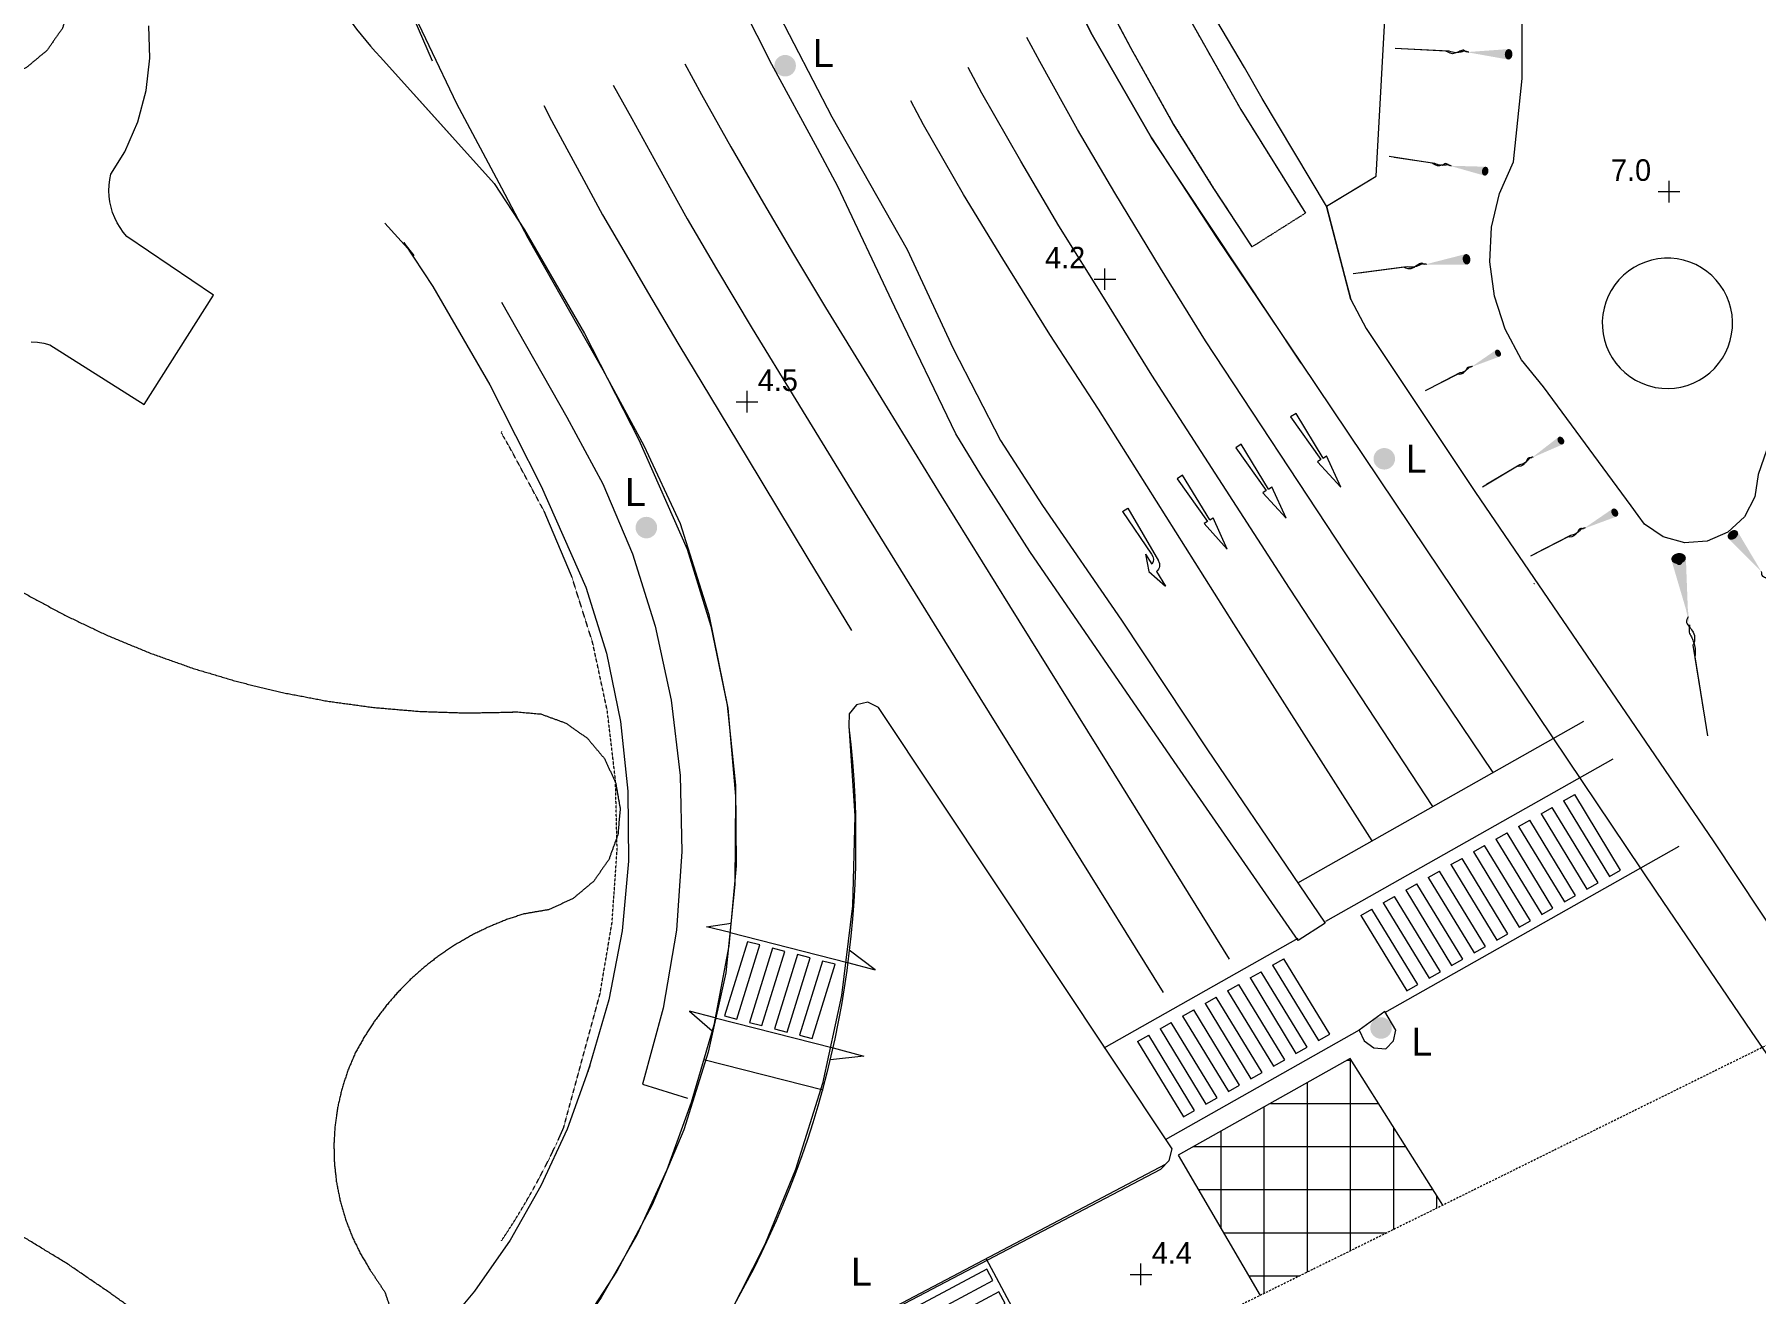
# Model space of a CAD drawing. Header units: millimetres. Extents: x 833924389 to 835767163, y 817400000 to 818811854.
# Drawn here: x 835228338 to 835308172, y 818434859 to 818493272 of the extents above; entities that cross this region are included whole.
import ezdxf
from ezdxf.enums import TextEntityAlignment as Align

# ---------------------------------------------------------------- set-up
doc = ezdxf.new("R2010")
doc.units = ezdxf.units.MM
doc.header["$LTSCALE"] = 10
doc.header["$MEASUREMENT"] = 0
for name, pattern in [('11NW24D$0$DGN Style 2', [0.009539, 0.005723, -0.003816]), ('11nw24d$1$DGN Style 2', [1.67846, 1.007076, -0.671384]), ('DGN Style 2', [15.39188, 9.235128, -6.156752]), ('HIDDEN', [0.375, 0.25, -0.125])]:
    doc.linetypes.add(name, pattern=pattern)
doc.layers.add('01_Base_Plan', color=5, linetype='Continuous', lineweight=5)
doc.styles.add('11nw24d$0$Style-WORKING', font='WORKING.shx')
doc.styles.add('11nw24d$1$Style-ENGINEERING', font='ENGINEERING.shx')

# ---------------------------------------------------------------- blocks, each defined once
blk = doc.blocks.new('11NW24D$0$SLOPE_25')
at = {"linetype": 'Continuous', "lineweight": 0}
h = blk.add_hatch(color=0, dxfattribs=at)
edge = h.paths.add_edge_path(flags=16)
edge.add_ellipse((0.179, 0), major_axis=(0, 0.244), ratio=0.731707, start_angle=0, end_angle=360)
at = {"color": 0, "linetype": 'Continuous', "lineweight": 0}
blk.add_line((3.089, -0.001), (5.442, -0.001), dxfattribs=at)
blk.add_open_spline([(2.136, -0.001), (2.195, -0.028), (2.255, -0.112), (2.314, -0.085), (2.374, -0.057), (2.434, -0.029), (2.493, -0.001), (2.553, 0.026), (2.613, 0.054), (2.672, 0.082), (2.801, 0.142), (2.971, 0.066), (3.089, -0.001)], degree=3, knots=[0, 0, 0, 0, 0.193995, 0.193995, 0.193995, 0.388089, 0.388089, 0.388089, 0.582183, 0.582183, 0.582183, 1, 1, 1, 1], dxfattribs=at)
at = {"color": 0, "linetype": 'Continuous', "lineweight": 0, "extrusion": (0, 0, -1)}
blk.add_solid([(-2.136, -0.001), (-0.179, 0.244), (-0.179, -0.244)], dxfattribs=at)
blk = doc.blocks.new('11NW24D$0$SLOPE_28')
at = {"linetype": 'Continuous', "lineweight": 0}
h = blk.add_hatch(color=0, dxfattribs=at)
edge = h.paths.add_edge_path(flags=16)
edge.add_ellipse((0.153, 0), major_axis=(0, 0.209), ratio=0.731707, start_angle=0, end_angle=360)
at = {"color": 0, "linetype": 'Continuous', "lineweight": 0}
blk.add_line((2.64, -0.002), (4.651, -0.001), dxfattribs=at)
blk.add_open_spline([(1.826, -0.002), (1.877, -0.025), (1.926, -0.059), (1.978, -0.072), (2.03, -0.086), (2.08, -0.025), (2.131, -0.001), (2.182, 0.023), (2.233, 0.047), (2.284, 0.07), (2.394, 0.12), (2.531, 0.046), (2.64, -0.002)], degree=3, knots=[0, 0, 0, 0, 0.193509, 0.193509, 0.193509, 0.388039, 0.388039, 0.388039, 0.582245, 0.582245, 0.582245, 1, 1, 1, 1], dxfattribs=at)
at = {"color": 0, "linetype": 'Continuous', "lineweight": 0, "extrusion": (0, 0, -1)}
blk.add_solid([(-1.826, -0.002), (-0.152, 0.209), (-0.153, -0.208)], dxfattribs=at)
blk = doc.blocks.new('11NW24D$0$SLOPE_30')
at = {"linetype": 'Continuous', "lineweight": 0}
h = blk.add_hatch(color=0, dxfattribs=at)
edge = h.paths.add_edge_path(flags=16)
edge.add_ellipse((0.18, 0), major_axis=(0, 0.246), ratio=0.731707, start_angle=0, end_angle=360)
at = {"color": 0, "linetype": 'Continuous', "lineweight": 0}
blk.add_line((3.11, -0.001), (5.479, -0.001), dxfattribs=at)
blk.add_open_spline([(2.15, -0.001), (2.21, -0.03), (2.27, -0.113), (2.33, -0.085), (2.39, -0.057), (2.45, -0.029), (2.51, -0.001), (2.57, 0.027), (2.63, 0.055), (2.69, 0.083), (2.82, 0.143), (3.028, 0.08), (3.11, -0.001)], degree=3, knots=[0, 0, 0, 0, 0.193729, 0.193729, 0.193729, 0.3878, 0.3878, 0.3878, 0.581872, 0.581872, 0.581872, 1, 1, 1, 1], dxfattribs=at)
at = {"color": 0, "linetype": 'Continuous', "lineweight": 0, "extrusion": (0, 0, -1)}
blk.add_solid([(-2.15, -0.001), (-0.18, 0.246), (-0.18, -0.246)], dxfattribs=at)
blk = doc.blocks.new('11NW24D$0$SLOPE_32')
at = {"linetype": 'Continuous', "lineweight": 0}
h = blk.add_hatch(color=0, dxfattribs=at)
edge = h.paths.add_edge_path(flags=16)
edge.add_ellipse((0.129, 0), major_axis=(0, 0.176), ratio=0.731707, start_angle=0, end_angle=360)
at = {"color": 0, "linetype": 'Continuous', "lineweight": 0}
blk.add_line((2.229, 0), (3.927, -0.001), dxfattribs=at)
blk.add_open_spline([(1.54, -0.001), (1.583, -0.021), (1.616, -0.064), (1.67, -0.06), (1.723, -0.056), (1.756, -0.021), (1.798, -0.001), (1.842, 0.019), (1.885, 0.039), (1.928, 0.059), (2.021, 0.102), (2.2, 0.068), (2.229, 0)], degree=3, knots=[0, 0, 0, 0, 0.193726, 0.193726, 0.193726, 0.386972, 0.386972, 0.386972, 0.581296, 0.581296, 0.581296, 1, 1, 1, 1], dxfattribs=at)
blk.add_solid([(1.54, -0.001), (0.129, 0.176), (0.128, -0.176)], dxfattribs=at)
blk = doc.blocks.new('11NW24D$0$SLOPE_34')
at = {"linetype": 'Continuous', "lineweight": 0}
h = blk.add_hatch(color=0, dxfattribs=at)
edge = h.paths.add_edge_path(flags=16)
edge.add_ellipse((0.143, -0.001), major_axis=(0, 0.196), ratio=0.731707, start_angle=0, end_angle=360)
at = {"color": 0, "linetype": 'Continuous', "lineweight": 0}
blk.add_line((2.482, -0.002), (4.373, -0.002), dxfattribs=at)
blk.add_open_spline([(1.716, -0.001), (1.764, -0.023), (1.801, -0.07), (1.86, -0.069), (1.919, -0.067), (1.955, -0.024), (2.003, -0.001), (2.051, 0.021), (2.099, 0.043), (2.147, 0.065), (2.251, 0.113), (2.453, 0.077), (2.482, -0.002)], degree=3, knots=[0, 0, 0, 0, 0.194195, 0.194195, 0.194195, 0.387978, 0.387978, 0.387978, 0.58245, 0.58245, 0.58245, 1, 1, 1, 1], dxfattribs=at)
blk.add_solid([(1.716, -0.001), (0.144, 0.196), (0.144, -0.197)], dxfattribs=at)
blk = doc.blocks.new('11NW24D$0$SLOPE_36')
at = {"linetype": 'Continuous', "lineweight": 0}
h = blk.add_hatch(color=0, dxfattribs=at)
edge = h.paths.add_edge_path(flags=16)
edge.add_ellipse((0.149, 0), major_axis=(0, 0.204), ratio=0.731707, start_angle=0, end_angle=360)
at = {"color": 0, "linetype": 'Continuous', "lineweight": 0}
blk.add_line((2.582, 0), (4.549, -0.001), dxfattribs=at)
blk.add_open_spline([(1.785, 0), (1.835, -0.023), (1.872, -0.083), (1.935, -0.071), (1.998, -0.059), (2.035, -0.024), (2.085, -0.001), (2.134, 0.022), (2.184, 0.046), (2.233, 0.069), (2.341, 0.119), (2.547, 0.079), (2.582, 0)], degree=3, knots=[0, 0, 0, 0, 0.194114, 0.194114, 0.194114, 0.388588, 0.388588, 0.388588, 0.581413, 0.581413, 0.581413, 1, 1, 1, 1], dxfattribs=at)
blk.add_solid([(1.785, 0), (0.149, 0.204), (0.149, -0.204)], dxfattribs=at)
blk = doc.blocks.new('11NW24D$0$SLOPE_37')
at = {"linetype": 'Continuous', "lineweight": 0}
h = blk.add_hatch(color=0, dxfattribs=at)
edge = h.paths.add_edge_path(flags=16)
edge.add_ellipse((0.197, -0.001), major_axis=(0, 0.269), ratio=0.731707, start_angle=0, end_angle=360)
at = {"color": 0, "linetype": 'Continuous', "lineweight": 0}
blk.add_line((3.396, -0.002), (5.983, -0.002), dxfattribs=at)
blk.add_open_spline([(2.348, -0.002), (2.414, -0.033), (2.48, -0.124), (2.545, -0.093), (2.611, -0.063), (2.676, -0.032), (2.742, -0.001), (2.807, 0.029), (2.873, 0.06), (2.938, 0.09), (3.079, 0.156), (3.373, 0.113), (3.396, -0.002)], degree=3, knots=[0, 0, 0, 0, 0.193791, 0.193791, 0.193791, 0.387847, 0.387847, 0.387847, 0.581903, 0.581903, 0.581903, 1, 1, 1, 1], dxfattribs=at)
blk.add_solid([(2.348, -0.002), (0.197, 0.268), (0.197, -0.268)], dxfattribs=at)
blk = doc.blocks.new('11NW24D$0$SLOPE_38')
at = {"linetype": 'Continuous', "lineweight": 0}
h = blk.add_hatch(color=0, dxfattribs=at)
edge = h.paths.add_edge_path(flags=16)
edge.add_ellipse((0.25, 0), major_axis=(0, 0.342), ratio=0.731707, start_angle=0, end_angle=360)
at = {"color": 0, "linetype": 'Continuous', "lineweight": 0}
blk.add_line((4.32, -0.001), (7.609, -0.001), dxfattribs=at)
blk.add_open_spline([(2.986, -0.001), (3.07, -0.04), (3.15, -0.121), (3.237, -0.118), (3.323, -0.115), (3.403, -0.04), (3.487, -0.001), (3.57, 0.038), (3.653, 0.076), (3.736, 0.115), (3.916, 0.199), (4.213, 0.114), (4.32, -0.001)], degree=3, knots=[0, 0, 0, 0, 0.194239, 0.194239, 0.194239, 0.388401, 0.388401, 0.388401, 0.581586, 0.581586, 0.581586, 1, 1, 1, 1], dxfattribs=at)
at = {"color": 0, "linetype": 'Continuous', "lineweight": 0, "extrusion": (0, 0, -1)}
blk.add_solid([(-2.986, -0.001), (-0.25, 0.342), (-0.25, -0.341)], dxfattribs=at)
blk = doc.blocks.new('11nw24d$0$SPOTHT')
at = {"layer": '01_Base_Plan', "linetype": 'Continuous', "lineweight": 13}
for p, q in [((-0.5, 0), (0.5, 0)), ((0, -0.5), (0, 0.5))]:
    blk.add_line(p, q, dxfattribs=at)
blk = doc.blocks.new('11nw24d$0$UTILP')
at = {"layer": '01_Base_Plan', "linetype": 'Continuous', "lineweight": 13}
h = blk.add_hatch(color=256, dxfattribs=at)
edge = h.paths.add_edge_path()
edge.add_arc((0, 0), 0.5, 0, 360)

msp = doc.modelspace()

# ---------------------------------------------------------------- hatches: boundary and pattern name
at = {"layer": '01_Base_Plan', "linetype": 'Continuous'}
h = msp.add_hatch(color=256, dxfattribs=at)
edge = h.paths.add_edge_path()
edge.add_ellipse((835296726, 818492349), major_axis=(-170, 9), ratio=0.683333, start_angle=0, end_angle=360)
h = msp.add_hatch(color=256, dxfattribs=at)
edge = h.paths.add_edge_path()
edge.add_ellipse((835295638, 818486927), major_axis=(-144, 22), ratio=0.683333, start_angle=0, end_angle=360)
h = msp.add_hatch(color=256, dxfattribs=at)
edge = h.paths.add_edge_path()
edge.add_ellipse((835294775, 818482842), major_axis=(-170, -22), ratio=0.683333, start_angle=0, end_angle=360)
h = msp.add_hatch(color=256, dxfattribs=at)
edge = h.paths.add_edge_path()
edge.add_ellipse((835296230, 818478487), major_axis=(-109, -57), ratio=0.683333, start_angle=0, end_angle=360)
h = msp.add_hatch(color=256, dxfattribs=at)
edge = h.paths.add_edge_path()
edge.add_ellipse((835299148, 818474433), major_axis=(-117, -70), ratio=0.683333, start_angle=0, end_angle=360)
h = msp.add_hatch(color=256, dxfattribs=at)
edge = h.paths.add_edge_path()
edge.add_ellipse((835301647, 818471093), major_axis=(-126, -65), ratio=0.683333, start_angle=0, end_angle=360)
h = msp.add_hatch(color=256, dxfattribs=at)
edge = h.paths.add_edge_path()
edge.add_ellipse((835307113, 818470063), major_axis=(115, -147), ratio=0.683333, start_angle=0, end_angle=360)
h = msp.add_hatch(color=256, dxfattribs=at)
edge = h.paths.add_edge_path()
edge.add_ellipse((835304606, 818468929), major_axis=(46, -278), ratio=0.683333, start_angle=0, end_angle=360)

# ---------------------------------------------------------------- linework, layer by layer
at = {"layer": '01_Base_Plan', "linetype": 'HIDDEN', "ltscale": 10}
for p, q in [((835276569, 818497587), (835279205, 818492618)), ((835284303, 818489784), (835281060, 818495526)), ((835279205, 818492618), (835281144, 818489159)), ((835287295, 818484987), (835284303, 818489784)), ((835281144, 818489159), (835283042, 818486129)), ((835283042, 818486129), (835284820, 818483422)), ((835284820, 818483422), (835287295, 818484987))]:
    msp.add_line(p, q, dxfattribs=at)
at = {"layer": '01_Base_Plan', "linetype": 'Continuous'}
for p, q in [((835293965, 818492491), (835291733, 818492605)), ((835293301, 818487281), (835291412, 818487568)), ((835292014, 818482489), (835289782, 818482202)), ((835294460, 818477567), (835293029, 818476823)), ((835297236, 818473300), (835295690, 818472385)), ((835299594, 818470031), (835297934, 818469173)), ((835305348, 818464397), (835305948, 818460734))]:
    msp.add_line(p, q, dxfattribs=at)
at = {"layer": '01_Base_Plan', "linetype": 'ByBlock', "ltscale": 0.01}
for p, q in [((835304161, 818485479), (835304161, 818486479)), ((835303661, 818485979), (835304661, 818485979))]:
    msp.add_line(p, q, dxfattribs=at)
at = {"layer": '01_Base_Plan'}
for p, q in [((835286855, 818475689), (835286605, 818475524)), ((835286605, 818475524), (835288014, 818473548)), ((835288114, 818473614), (835286855, 818475689)), ((835284318, 818474256), (835284068, 818474091)), ((835285577, 818472181), (835284318, 818474256)), ((835284068, 818474091), (835285477, 818472115)), ((835288014, 818473548), (835287855, 818473444)), ((835288930, 818472266), (835287855, 818473444)), ((835288114, 818473614), (835288273, 818473719)), ((835288930, 818472266), (835288273, 818473719)), ((835281592, 818472822), (835281342, 818472657)), ((835281342, 818472657), (835282751, 818470681)), ((835282851, 818470747), (835281592, 818472822)), ((835285477, 818472115), (835285318, 818472011)), ((835286393, 818470833), (835285318, 818472011)), ((835285577, 818472181), (835285736, 818472286)), ((835286393, 818470833), (835285736, 818472286)), ((835278801, 818471141), (835279055, 818471301)), ((835278801, 818471141), (835280158, 818469159)), ((835279055, 818471301), (835280471, 818468859)), ((835282751, 818470681), (835282592, 818470577)), ((835283667, 818469399), (835282592, 818470577)), ((835282851, 818470747), (835283010, 818470852)), ((835283667, 818469399), (835283010, 818470852)), ((835279875, 818469158), (835280022, 818468364)), ((835279875, 818469158), (835280169, 818468693)), ((835280022, 818468364), (835280809, 818467678)), ((835280382, 818468355), (835280809, 818467678)), ((835286943, 818453915), (835300209, 818461410)), ((835301545, 818459649), (835288219, 818452122)), ((835299263, 818457711), (835299782, 818458004)), ((835297174, 818456530), (835297693, 818456823)), ((835298219, 818457121), (835298738, 818457414)), ((835296126, 818455938), (835296645, 818456231)), ((835294036, 818454757), (835294555, 818455050)), ((835295081, 818455348), (835295600, 818455641)), ((835292992, 818454167), (835293511, 818454460)), ((835295640, 818450964), (835293511, 818454460)), ((835291947, 818453577), (835292466, 818453870)), ((835292992, 818454167), (835295120, 818450671)), ((835289860, 818452399), (835290379, 818452692)), ((835290902, 818452987), (835291421, 818453280)), ((835286947, 818451327), (835277941, 818446240)), ((835285771, 818450089), (835286290, 818450382)), ((835295120, 818450671), (835295640, 818450964)), ((835284726, 818449499), (835285245, 818449792)), ((835283681, 818448908), (835284200, 818449201)), ((835281592, 818447728), (835282111, 818448021)), ((835282637, 818448318), (835283156, 818448611)), ((835280547, 818447138), (835281066, 818447431)), ((835279505, 818446550), (835280024, 818446843)), ((835259386, 818445724), (835264917, 818444310)), ((835289230, 818445680), (835289423, 818445680)), ((835289385, 818436844), (835289385, 818445739)), ((835287385, 818435856), (835287385, 818444644)), ((835285385, 818434869), (835285385, 818443521)), ((835285669, 818443680), (835290688, 818443680)), ((835283385, 818437860), (835283385, 818442397)), ((835291385, 818437832), (835291385, 818442578)), ((835282108, 818441680), (835291953, 818441680)), ((835282322, 818439680), (835293218, 818439680)), ((835293385, 818438819), (835293385, 818439417)), ((835283490, 818437680), (835291078, 818437680)), ((835284658, 818435680), (835287028, 818435680))]:
    msp.add_line(p, q, dxfattribs=at)
at = {"layer": '01_Base_Plan', "linetype": '11nw24d$1$DGN Style 2'}
for p, q in [((835250000, 818474852), (835250015, 818474825)), ((835297910, 818467780), (835297894, 818467804))]:
    msp.add_line(p, q, dxfattribs=at)
at = {"layer": '01_Base_Plan', "linetype": 'DGN Style 2'}
msp.add_line((835329567, 818456688), (835174001, 818379862), dxfattribs=at)
at = {"layer": '01_Base_Plan', "linetype": 'Continuous', "flags": 128}
msp.add_lwpolyline([(835218082, 818544846, -0.276918), (835229094, 818533456), (835231336, 818523809), (835232111, 818520729), (835233983, 818515243), (835238182, 818504569), (835241409, 818496777, 0.094151), (835244397, 818492219), (835249665, 818486353), (835251073, 818484199), (835253851, 818479401), (835256366, 818474460), (835258610, 818469390), (835259716, 818465821), (835260468, 818462160), (835260860, 818458444), (835260888, 818454708), (835260551, 818450986), (835259853, 818447315), (835258800, 818443730), (835257676, 818440594), (835256284, 818437568), (835254632, 818434674)], format="xyb", dxfattribs=at)
at = {"layer": '01_Base_Plan', "flags": 128}
for points in [[(835232807, 818531176), (835234349, 818524538), (835235086, 818521609), (835236894, 818516312), (835241056, 818505730), (835245136, 818495879), (835246784, 818492040)], [(835287092, 818478017), (835280157, 818488474), (835277400, 818493249), (835274906, 818498166), (835272072, 818504295), (835269650, 818510599), (835269225, 818512914), (835269107, 818515265), (835269300, 818517611), (835269799, 818519911), (835270595, 818522126), (835271676, 818524217), (835273022, 818526148), (835273860, 818527064), (835273906, 818527114)], [(835238176, 818512307), (835239345, 818509217), (835241613, 818503644), (835244061, 818498147), (835247922, 818490066), (835250000, 818486152)], [(835262679, 818494554), (835265330, 818489450), (835268824, 818483289), (835270948, 818478707), (835273145, 818474428), (835275100, 818471418), (835278755, 818466096), (835282752, 818460091), (835285212, 818456469), (835288212, 818452042), (835286957, 818451237), (835281210, 818459544), (835274514, 818469288), (835272240, 818472842), (835271081, 818474737), (835268247, 818480622), (835265604, 818486215), (835264655, 818487984), (835262543, 818491872), (835259118, 818498653)], [(835228193, 818479015), (835228485, 818478994), (835228773, 818478943), (835229055, 818478864), (835233432, 818476098), (835236638, 818481171), (835232626, 818483901), (835232459, 818484099), (835232308, 818484310), (835232176, 818484532), (835232062, 818484765), (835231967, 818485006), (835231893, 818485254), (835231839, 818485507), (835231805, 818485764), (835231793, 818486023), (835231802, 818486282), (835231832, 818486539), (835231883, 818486793), (835232526, 818487828), (835233127, 818489212), (835233519, 818490669), (835233694, 818492168), (835233649, 818493676)], [(835296003, 818459034), (835289132, 818469222), (835282657, 818479052), (835280562, 818482432), (835278446, 818485930), (835276720, 818488864), (835274979, 818492015), (835274375, 818493123)], [(835258499, 818491904), (835259276, 818490490), (835260640, 818488063), (835262153, 818485439), (835263551, 818483079), (835265031, 818480605), (835267062, 818477305), (835270393, 818471864), (835273564, 818466764), (835278128, 818459437), (835283759, 818450380)], [(835293194, 818457448), (835286553, 818467577), (835280174, 818477470), (835277997, 818480965), (835275854, 818484398), (835274093, 818487398), (835272278, 818490550), (835271653, 818491731)], [(835255185, 818490923), (835256044, 818489365), (835257238, 818487202), (835258614, 818484710), (835259979, 818482404), (835261632, 818479625), (835263651, 818476317), (835266389, 818471846), (835272185, 818462494), (835280689, 818448825)], [(835290386, 818455861), (835283974, 818465932), (835277692, 818475888), (835275431, 818479346), (835273263, 818482866), (835271436, 818485839), (835269578, 818489084), (835268987, 818490191)], [(835251960, 818489969), (835252321, 818489286), (835252832, 818488343), (835253713, 818486716), (835254694, 818484903), (835255784, 818483032), (835256780, 818481328), (835258234, 818478865), (835259694, 818476449), (835261403, 818473622), (835264217, 818468967), (835266240, 818465619)], [(835250000, 818486152), (835251228, 818483839), (835254709, 818477710), (835256611, 818474200), (835258284, 818470576), (835259615, 818466357), (835260506, 818462024), (835260861, 818457934), (835260828, 818453829), (835260407, 818449745), (835259594, 818446058), (835258453, 818442458), (835256993, 818438976), (835255353, 818435898), (835253445, 818432978), (835251286, 818430239), (835250000, 818428876)], [(835287092, 818478017), (835292871, 818469415), (835297342, 818462760), (835303579, 818453476)], [(835258542, 818430578), (835258421, 818430155), (835258570, 818429741), (835258935, 818429494), (835259374, 818429508), (835280587, 818440624), (835280974, 818441029), (835281106, 818441573), (835267492, 818462053), (835267000, 818462292), (835266466, 818462174), (835266122, 818461748), (835266119, 818461201), (835266390, 818457026), (835266276, 818452844), (835265777, 818448691), (835264897, 818444601), (835263643, 818440610), (835262222, 818437129), (835260518, 818433777), (835258542, 818430578)], [(835299263, 818457711), (835301391, 818454215), (835301911, 818454508), (835299782, 818458004)], [(835297174, 818456530), (835299302, 818453034), (835299822, 818453327), (835297693, 818456823)], [(835298219, 818457121), (835300347, 818453625), (835300867, 818453918), (835298738, 818457414)], [(835296126, 818455938), (835298254, 818452442), (835298774, 818452735), (835296645, 818456231)], [(835304618, 818455599), (835290960, 818447882)], [(835294036, 818454757), (835296164, 818451261), (835296684, 818451554), (835294555, 818455050)], [(835295081, 818455348), (835297209, 818451852), (835297729, 818452145), (835295600, 818455641)], [(835291947, 818453577), (835294075, 818450081), (835294595, 818450374), (835292466, 818453870)], [(835303579, 818453476), (835307974, 818447019), (835308481, 818446274)], [(835289860, 818452399), (835291988, 818448903), (835292508, 818449196), (835290379, 818452692)], [(835290902, 818452987), (835293030, 818449491), (835293550, 818449784), (835291421, 818453280)], [(835260607, 818451605), (835259504, 818451869), (835260648, 818452050)], [(835260607, 818451605), (835266057, 818450212)], [(835266057, 818450212), (835267342, 818449885), (835266122, 818450797)], [(835285771, 818450089), (835287899, 818446593), (835288419, 818446886), (835286290, 818450382)], [(835284726, 818449499), (835286854, 818446003), (835287374, 818446296), (835285245, 818449792)], [(835283681, 818448908), (835285809, 818445412), (835286329, 818445705), (835284200, 818449201)], [(835259917, 818447651), (835258719, 818447966), (835259773, 818447045)], [(835281592, 818447728), (835283720, 818444232), (835284240, 818444525), (835282111, 818448021)], [(835282637, 818448318), (835284765, 818444822), (835285285, 818445115), (835283156, 818448611)], [(835259917, 818447651), (835265383, 818446255)], [(835280547, 818447138), (835282675, 818443642), (835283195, 818443935), (835281066, 818447431)], [(835289780, 818447080), (835280782, 818441996)], [(835265383, 818446255), (835266810, 818445878), (835265256, 818445698)], [(835279505, 818446550), (835281633, 818443054), (835282153, 818443347), (835280024, 818446843)], [(835289372, 818445760), (835281390, 818441277)], [(835293673, 818438962), (835289372, 818445760)], [(835261701, 818436028), (835260380, 818433556), (835259305, 818431827), (835258612, 818430759), (835259418, 818430256), (835259868, 818429832), (835280798, 818440861)], [(835281390, 818441277), (835285188, 818434771)], [(835272473, 818436494), (835275852, 818430161)]]:
    msp.add_lwpolyline(points, dxfattribs=at)
at = {"layer": '01_Base_Plan', "linetype": 'Continuous', "flags": 128}
for points in [[(835284820, 818483422), (835283042, 818486129), (835281144, 818489159), (835279205, 818492618), (835276569, 818497587), (835274644, 818501588), (835273029, 818505179), (835271543, 818508841), (835270962, 818510620), (835270729, 818511483), (835270624, 818512295), (835270586, 818512800), (835270525, 818514058), (835270510, 818515670), (835270562, 818516601), (835271000, 818519213), (835271004, 818519226)], [(835273891, 818518461), (835273506, 818516098), (835273430, 818514504), (835273505, 818513519), (835273676, 818512426), (835273804, 818511771), (835273950, 818511087), (835275187, 818507850), (835277064, 818503568), (835278479, 818500569), (835281060, 818495526), (835284303, 818489784), (835287295, 818484987)], [(835302726, 818470954), (835302400, 818471400), (835298330, 818476930), (835297321, 818478182), (835296556, 818479595), (835296059, 818481124), (835295846, 818482717), (835295926, 818484323), (835296294, 818485888), (835296940, 818487360), (835297350, 818491220), (835297330, 818496630), (835298100, 818503770), (835300690, 818512990), (835301354, 818516879), (835301393, 818517111)], [(835284471, 818491731), (835283184, 818493907), (835284150, 818495200), (835278766, 818506624)], [(835288270, 818485309), (835290568, 818486701), (835291304, 818499843), (835290424, 818500041)], [(835288270, 818485309), (835289624, 818486129), (835290568, 818486701), (835291304, 818499843), (835290424, 818500041)], [(835262679, 818494554), (835265330, 818489450), (835268824, 818483289), (835270948, 818478707), (835273145, 818474428), (835275100, 818471418), (835278755, 818466096), (835282752, 818460091), (835285212, 818456469), (835288212, 818452042), (835286957, 818451237), (835281210, 818459544), (835274514, 818469288), (835272240, 818472842), (835271081, 818474737), (835268247, 818480622), (835265604, 818486215), (835264655, 818487984), (835262543, 818491872), (835259118, 818498653)], [(835274906, 818498166), (835277400, 818493249), (835280157, 818488474), (835283169, 818483856), (835287092, 818478017), (835292871, 818469415), (835297342, 818462760), (835303579, 818453476), (835307974, 818447019), (835309724, 818444448)], [(835316940, 818498150), (835316854, 818497549), (835308290, 818472860), (835308139, 818471825), (835307654, 818470899), (835306889, 818470186), (835305931, 818469768), (835305076, 818469704)], [(835308290, 818472860), (835308139, 818471825), (835307654, 818470899), (835306889, 818470186), (835305931, 818469768), (835305076, 818469704), (835304888, 818469690), (835303878, 818469963), (835303017, 818470556), (835302726, 818470954), (835302400, 818471400), (835298330, 818476930), (835297321, 818478182), (835296556, 818479595), (835296059, 818481124), (835295846, 818482717), (835295926, 818484323), (835296294, 818485888), (835296940, 818487360), (835297350, 818491220), (835297330, 818496630)], [(835288270, 818485309), (835285281, 818490306), (835284471, 818491731), (835283184, 818493907)], [(835294870, 818492444), (835294836, 818492454), (835294803, 818492464), (835294769, 818492473), (835294735, 818492483), (835294702, 818492493), (835294668, 818492497), (835294634, 818492492), (835294599, 818492482), (835294565, 818492471), (835294530, 818492462), (835294496, 818492456), (835294462, 818492449), (835294427, 818492443), (835294393, 818492437), (835294359, 818492431), (835294280, 818492425), (835294195, 818492431), (835294110, 818492446), (835294031, 818492467), (835293965, 818492491)], [(835288270, 818485309), (835285281, 818490306), (835284471, 818491731)], [(835245938, 818490504), (835249665, 818486353), (835251073, 818484199), (835253851, 818479401), (835256366, 818474460), (835258610, 818469390), (835259716, 818465821), (835260468, 818462160), (835260860, 818458444), (835260888, 818454708), (835260551, 818450986), (835259853, 818447315), (835258800, 818443730), (835258800, 818443730), (835257676, 818440594), (835256284, 818437568), (835254632, 818434674), (835252735, 818431936), (835250606, 818429374), (835249716, 818428475)], [(835294067, 818487165), (835294039, 818487176), (835294011, 818487187), (835293983, 818487198), (835293956, 818487210), (835293928, 818487221), (835293900, 818487227), (835293870, 818487226), (835293840, 818487220), (835293810, 818487213), (835293779, 818487209), (835293750, 818487206), (835293720, 818487204), (835293690, 818487202), (835293661, 818487199), (835293631, 818487197), (835293563, 818487199), (835293492, 818487211), (835293421, 818487231), (835293356, 818487256), (835293301, 818487281)], [(835250000, 818486152), (835251228, 818483840), (835254709, 818477710), (835256611, 818474200), (835258284, 818470576), (835259615, 818466357), (835260506, 818462024), (835260861, 818457934), (835260828, 818453829), (835260407, 818449745), (835259595, 818446058), (835258453, 818442458), (835256993, 818438976), (835255353, 818435898), (835253445, 818432978), (835251286, 818430239), (835250000, 818428876)], [(835289392, 818480974), (835288270, 818485309)], [(835288270, 818485309), (835289102, 818482095), (835289392, 818480974), (835290102, 818479628), (835295177, 818472020), (835306197, 818455857), (835319472, 818435864)], [(835244596, 818484514), (835245945, 818483012), (835245480, 818483617), (835246814, 818481577), (835249457, 818477013), (835251848, 818472313), (835253920, 818467632), (835254868, 818464575), (835255521, 818461393), (835255862, 818458163), (835255886, 818454915), (835255594, 818451680), (835254986, 818448489), (835254003, 818445138), (835254094, 818445417), (835253043, 818442487), (835251833, 818439857), (835250398, 818437343), (835248750, 818434964), (835246899, 818432737), (835246163, 818431993)], [(835292919, 818482605), (835292884, 818482608), (835292849, 818482612), (835292814, 818482615), (835292779, 818482619), (835292744, 818482622), (835292710, 818482620), (835292677, 818482609), (835292644, 818482593), (835292612, 818482576), (835292579, 818482561), (835292546, 818482549), (835292513, 818482537), (835292481, 818482524), (835292448, 818482512), (835292415, 818482500), (835292338, 818482480), (835292252, 818482471), (835292166, 818482471), (835292084, 818482477), (835292014, 818482489)], [(835303520, 818476900), (835303817, 818476859), (835304117, 818476848), (835304416, 818476866), (835304712, 818476914), (835305002, 818476991), (835305283, 818477096), (835305552, 818477229), (835305806, 818477388), (835306043, 818477571), (835306262, 818477776), (835306458, 818478003), (835306632, 818478248), (835306780, 818478508), (835306901, 818478782), (835306995, 818479067), (835307060, 818479360), (835307096, 818479658), (835307102, 818479958), (835307078, 818480256), (835307025, 818480552), (835306943, 818480840), (835306833, 818481119), (835306695, 818481385), (835306532, 818481637), (835306345, 818481871), (835306135, 818482086), (835305906, 818482278), (835305658, 818482447), (835305394, 818482591), (835305118, 818482707), (835304832, 818482796), (835304538, 818482856), (835304240, 818482887), (835303940, 818482887), (835303641, 818482859), (835303347, 818482800), (835303060, 818482713), (835302783, 818482598), (835302519, 818482456), (835302271, 818482288), (835302040, 818482096), (835301829, 818481883), (835301641, 818481650), (835301476, 818481399), (835301337, 818481133), (835301225, 818480855), (835301142, 818480567), (835301087, 818480272), (835301062, 818479974), (835301066, 818479674), (835301101, 818479376), (835301164, 818479083), (835301256, 818478797), (835301377, 818478523), (835301523, 818478261), (835301695, 818478015), (835301891, 818477788), (835302108, 818477581), (835302344, 818477397), (835302598, 818477237), (835302866, 818477103), (835303146, 818476996), (835303520, 818476900)], [(835303520, 818476900), (835303817, 818476859), (835304117, 818476848), (835304416, 818476866), (835304712, 818476914), (835305002, 818476991), (835305283, 818477096), (835305552, 818477229), (835305806, 818477388), (835306043, 818477571), (835306262, 818477776), (835306458, 818478003), (835306632, 818478248), (835306780, 818478508), (835306901, 818478782), (835306995, 818479067), (835307060, 818479360), (835307096, 818479658), (835307102, 818479958), (835307078, 818480256), (835307025, 818480552), (835306943, 818480840), (835306833, 818481119), (835306695, 818481385), (835306532, 818481637), (835306345, 818481871), (835306135, 818482086), (835305906, 818482278), (835305658, 818482447), (835305394, 818482591), (835305118, 818482707), (835304832, 818482796), (835304538, 818482856), (835304240, 818482887), (835303940, 818482887), (835303641, 818482859), (835303347, 818482800), (835303060, 818482713), (835302783, 818482598), (835302519, 818482456), (835302271, 818482288), (835302040, 818482096), (835301829, 818481883), (835301641, 818481650), (835301476, 818481399), (835301337, 818481133), (835301225, 818480855), (835301142, 818480567), (835301087, 818480272), (835301062, 818479974), (835301066, 818479674), (835301101, 818479376), (835301164, 818479083), (835301256, 818478797), (835301377, 818478523), (835301523, 818478261), (835301695, 818478015), (835301891, 818477788), (835302108, 818477581), (835302344, 818477397), (835302598, 818477237), (835302866, 818477103), (835303146, 818476996), (835303520, 818476900)], [(835250000, 818480855), (835253033, 818475522), (835254702, 818472423), (835256073, 818469182), (835257133, 818465825), (835257873, 818462384), (835258286, 818458889), (835258368, 818455370), (835258114, 818451715), (835257502, 818448102), (835256541, 818444567), (835258629, 818443929)], [(835289392, 818480974), (835290102, 818479628), (835295177, 818472020), (835306197, 818455857), (835319472, 818435864)], [(835295039, 818477869), (835295015, 818477862), (835294991, 818477856), (835294966, 818477850), (835294942, 818477844), (835294917, 818477838), (835294895, 818477828), (835294875, 818477812), (835294858, 818477793), (835294840, 818477774), (835294822, 818477756), (835294803, 818477739), (835294784, 818477723), (835294765, 818477707), (835294745, 818477690), (835294726, 818477674), (835294679, 818477641), (835294624, 818477614), (835294566, 818477593), (835294509, 818477577), (835294460, 818477567)], [(835297862, 818473672), (835297835, 818473663), (835297808, 818473655), (835297782, 818473646), (835297755, 818473638), (835297728, 818473629), (835297704, 818473617), (835297683, 818473598), (835297664, 818473576), (835297646, 818473554), (835297627, 818473532), (835297607, 818473513), (835297586, 818473494), (835297566, 818473474), (835297546, 818473455), (835297526, 818473435), (835297476, 818473396), (835297416, 818473363), (835297352, 818473335), (835297290, 818473314), (835297236, 818473300)], [(835300266, 818470379), (835300238, 818470372), (835300210, 818470365), (835300182, 818470358), (835300153, 818470350), (835300125, 818470343), (835300099, 818470332), (835300076, 818470314), (835300056, 818470292), (835300035, 818470269), (835300014, 818470249), (835299992, 818470230), (835299970, 818470211), (835299948, 818470192), (835299925, 818470173), (835299903, 818470154), (835299849, 818470116), (835299785, 818470085), (835299717, 818470060), (835299651, 818470042), (835299594, 818470031)], [(835305076, 818469704), (835304888, 818469690), (835303878, 818469963), (835303017, 818470556), (835302726, 818470954)], [(835305105, 818465882), (835305101, 818465824), (835305097, 818465766), (835305093, 818465708), (835305089, 818465651), (835305085, 818465593), (835305091, 818465536), (835305111, 818465483), (835305139, 818465430), (835305170, 818465378), (835305196, 818465325), (835305218, 818465272), (835305240, 818465218), (835305262, 818465164), (835305284, 818465111), (835305306, 818465057), (835305344, 818464931), (835305364, 818464791), (835305369, 818464648), (835305362, 818464513), (835305348, 818464397)], [(835258542, 818430578), (835258421, 818430155), (835258570, 818429741), (835258935, 818429494), (835259374, 818429508), (835280587, 818440624), (835280974, 818441029), (835281106, 818441573), (835267492, 818462053), (835267000, 818462292), (835266466, 818462174), (835266122, 818461748), (835266119, 818461201), (835266390, 818457026), (835266276, 818452844), (835265777, 818448691), (835264897, 818444601), (835263643, 818440610), (835262222, 818437129), (835260518, 818433777), (835258542, 818430578)], [(835289780, 818447080), (835290018, 818446581), (835290470, 818446264), (835291020, 818446210), (835291372, 818446586), (835291493, 818447086), (835290980, 818447940), (835289780, 818447080)]]:
    msp.add_lwpolyline(points, dxfattribs=at)
at = {"layer": '01_Base_Plan', "linetype": '11nw24d$1$DGN Style 2', "flags": 128}
msp.add_lwpolyline([(835250000, 818437307), (835250292, 818437747), (835250587, 818438207), (835250873, 818438672), (835251152, 818439141), (835251424, 818439615), (835251687, 818440093), (835251942, 818440576), (835252190, 818441063), (835252429, 818441554), (835252660, 818442048), (835252883, 818442547), (835254569, 818448748), (835255131, 818452070), (835255366, 818455439), (835255290, 818458677), (835254910, 818461892), (835254230, 818465057), (835253255, 818468143), (835251994, 818471125), (835250408, 818474069), (835250000, 818474786)], dxfattribs=at)
at = {"layer": '01_Base_Plan', "linetype": '11NW24D$0$DGN Style 2', "flags": 128}
msp.add_lwpolyline([(835297910, 818467780), (835297894, 818467804)], dxfattribs=at)
at = {"layer": '01_Base_Plan', "flags": 128}
for points in [[(835260342, 818447736), (835260922, 818447588), (835261988, 818451030), (835261408, 818451178)], [(835261504, 818447438), (835262084, 818447290), (835263151, 818450732), (835262571, 818450880)], [(835262667, 818447142), (835263247, 818446993), (835264313, 818450435), (835263733, 818450583)], [(835263827, 818446844), (835264407, 818446696), (835265474, 818450138), (835264894, 818450286)], [(835269336, 818434297), (835269621, 818433764), (835272796, 818435463), (835272511, 818435996)], [(835269901, 818433238), (835270186, 818432705), (835273361, 818434404), (835273076, 818434937)]]:
    msp.add_lwpolyline(points, close=True, dxfattribs=at)
at = {"layer": '01_Base_Plan', "extrusion": (0, 0, -1)}
for centre, radius, start, end in [((-835279838, 818468919), 400, 143.02212, 214.31893), ((-835280124, 818468660), 400, 149.51763, 229.78149), ((-835222407, 818455881), 44025, 173.14537, 206.80462)]:
    msp.add_arc(centre, radius, start, end, dxfattribs=at)
at = {"layer": '01_Base_Plan'}
msp.add_open_spline([(835221087, 818440487), (835222118, 818440134), (835224136, 818439316), (835226108, 818438390), (835228027, 818437360), (835229887, 818436227), (835231684, 818434995), (835233250, 818433881), (835233612, 818433614), (835233963, 818433333), (835234303, 818433039), (835234631, 818432731), (835234947, 818432411), (835235250, 818432079), (835235539, 818431734), (835235815, 818431379), (835236076, 818431013), (835236323, 818430638), (835236555, 818430252), (835236772, 818429858), (835237714, 818428988), (835238811, 818428428), (835240016, 818428173), (835241246, 818428239), (835242416, 818428623), (835243447, 818429299), (835244266, 818430218), (835244818, 818431320), (835245064, 818432526), (835244988, 818433756), (835244596, 818434923), (835243913, 818435948), (835243463, 818436704), (835243079, 818437495), (835242764, 818438315), (835242520, 818439160), (835242348, 818440022), (835242251, 818440896), (835242228, 818441775), (835242280, 818442653), (835242407, 818443523), (835242607, 818444379), (835242879, 818445215), (835243222, 818446024), (835243645, 818446778), (835244118, 818447502), (835244638, 818448192), (835245203, 818448847), (835245811, 818449462), (835246458, 818450035), (835247142, 818450563), (835247860, 818451044), (835248609, 818451477), (835249385, 818451858), (835250184, 818452187), (835251004, 818452462), (835252213, 818452672), (835253327, 818453189), (835254269, 818453976), (835254975, 818454981), (835255397, 818456134), (835255506, 818457357), (835255294, 818458566), (835254776, 818459679), (835253988, 818460620), (835252982, 818461325), (835251829, 818461746), (835250606, 818461853), (835250502, 818461833), (835248357, 818461795), (835246212, 818461867), (835244073, 818462049), (835241947, 818462340), (835239839, 818462741), (835237754, 818463248), (835235697, 818463863), (835233675, 818464582), (835231693, 818465403), (835229755, 818466326), (835227867, 818467347), (835226034, 818468463), (835225593, 818468759), (835224244, 818469656), (835223005, 818470701), (835221894, 818471881), (835220925, 818473179), (835220110, 818474580), (835219461, 818476064), (835218985, 818477613), (835218688, 818479206), (835218576, 818480823), (835218648, 818482442), (835218905, 818484042), (835219343, 818485602), (835219599, 818486283), (835219917, 818486938), (835220293, 818487562), (835220724, 818488148), (835221207, 818488693), (835221737, 818489192), (835222311, 818489641), (835222923, 818490035), (835223568, 818490372), (835224242, 818490649), (835224938, 818490863), (835225650, 818491013), (835226860, 818491223), (835227974, 818491740), (835228916, 818492527), (835229622, 818493532), (835230043, 818494685), (835230152, 818495908), (835229940, 818497117), (835229422, 818498230), (835228634, 818499172), (835227629, 818499876), (835226475, 818500297), (835225252, 818500404), (835225149, 818500385), (835223003, 818500346), (835220858, 818500418), (835218720, 818500600), (835216594, 818500892), (835214485, 818501292), (835212400, 818501800), (835210344, 818502414), (835208322, 818503133), (835206339, 818503955), (835204401, 818504877), (835202514, 818505898), (835200681, 818507014), (835200240, 818507310), (835198890, 818508207), (835197652, 818509252), (835196541, 818510432), (835195571, 818511730), (835194757, 818513131), (835194107, 818514615), (835193631, 818516164), (835193335, 818517758), (835193222, 818519374), (835193295, 818520993), (835193551, 818522593), (835193989, 818524153), (835194246, 818524834), (835194563, 818525489), (835194939, 818526113), (835195370, 818526700), (835195853, 818527245), (835196384, 818527743), (835196957, 818528192), (835197569, 818528586), (835198215, 818528923), (835198888, 818529200), (835199584, 818529414), (835200296, 818529564), (835201506, 818529774), (835202620, 818530291), (835203562, 818531078), (835204268, 818532083), (835204690, 818533236), (835204798, 818534459), (835204586, 818535668), (835204069, 818536782), (835203280, 818537723), (835202275, 818538428), (835201121, 818538848), (835199898, 818538955), (835199795, 818538936), (835197617, 818538950), (835195443, 818539081), (835193279, 818539330), (835191131, 818539696), (835189007, 818540177), (835186912, 818540772), (835184852, 818541479), (835182833, 818542297), (835180861, 818543222), (835178942, 818544253), (835177082, 818545386), (835175285, 818546618), (835173719, 818547732), (835173357, 818547998), (835173006, 818548279), (835172666, 818548574), (835172338, 818548881), (835172022, 818549202), (835171719, 818549534), (835171430, 818549878), (835171154, 818550233), (835170893, 818550599), (835170646, 818550975), (835170414, 818551360), (835170169, 818551798), (835169255, 818552624), (835168158, 818553184), (835166953, 818553440), (835165723, 818553373), (835164553, 818552989), (835163523, 818552314), (835162703, 818551394), (835162152, 818550293), (835161905, 818549086), (835161981, 818547857), (835162374, 818546689), (835163056, 818545664), (835163506, 818544909), (835163890, 818544118), (835164205, 818543297), (835164449, 818542453), (835164621, 818541590), (835164718, 818540717), (835164741, 818539838), (835164689, 818538960), (835164562, 818538090), (835164444, 818537583), (835164401, 818537412), (835164355, 818537241), (835164307, 818537072), (835164256, 818536903), (835164202, 818536735), (835164145, 818536568), (835164085, 818536402), (835164023, 818536237), (835163958, 818536073), (835163891, 818535911), (835163820, 818535749), (835163747, 818535588), (835163324, 818534835), (835162851, 818534111), (835162331, 818533420), (835161766, 818532766), (835161158, 818532151), (835160511, 818531578), (835159827, 818531050), (835159109, 818530568), (835158360, 818530136), (835157585, 818529754), (835157314, 818529643), (835157585, 818529754), (835156785, 818529425), (835155965, 818529151), (835154756, 818528940), (835153642, 818528424), (835152700, 818527637), (835151994, 818526632), (835151572, 818525479), (835151464, 818524256), (835151675, 818523047), (835152193, 818521933), (835152982, 818520992), (835153987, 818520287), (835155140, 818519867), (835156363, 818519760), (835156467, 818519779), (835158613, 818519817), (835160757, 818519746), (835162896, 818519564), (835165022, 818519272), (835167130, 818518872), (835169215, 818518364), (835171272, 818517750), (835173294, 818517031), (835175276, 818516209), (835177214, 818515287), (835179102, 818514266), (835180935, 818513150), (835181376, 818512854), (835182725, 818511957), (835183964, 818510912), (835185075, 818509732), (835186044, 818508434), (835186859, 818507033), (835187509, 818505548), (835187985, 818503999), (835188281, 818502406), (835188393, 818500790), (835188321, 818499171), (835188064, 818497571), (835187626, 818496011), (835187370, 818495329), (835187052, 818494674), (835186676, 818494051), (835186245, 818493464), (835185762, 818492919), (835185232, 818492420), (835184658, 818491972), (835184046, 818491578), (835183401, 818491241), (835182727, 818490964), (835182031, 818490750), (835181319, 818490600), (835180109, 818490389), (835179406, 818490063), (835179047, 818489897), (835179004, 818489862), (835178607, 818489548), (835178490, 818489451), (835178476, 818489439), (835177999, 818488827), (835177799, 818488571), (835177339, 818487550), (835177132, 818486449), (835177192, 818485331), (835177514, 818484258), (835178080, 818483292), (835178858, 818482487), (835179805, 818481889), (835180866, 818481532), (835181982, 818481435), (835182507, 818481455), (835183033, 818481469), (835183559, 818481476), (835184084, 818481477), (835184610, 818481471), (835185136, 818481459), (835185661, 818481440), (835186186, 818481415), (835186711, 818481383), (835187236, 818481345), (835187760, 818481300), (835188041, 818481273), (835188292, 818481248), (835188474, 818480982), (835188477, 818480981), (835190376, 818480721), (835192484, 818480321), (835194569, 818479813), (835196625, 818479199), (835198648, 818478480), (835200630, 818477658), (835202568, 818476736), (835204456, 818475715), (835206288, 818474599), (835206729, 818474303), (835208079, 818473406), (835209317, 818472360), (835210428, 818471181), (835211398, 818469882), (835212213, 818468482), (835212862, 818466997), (835213338, 818465448), (835213635, 818463855), (835213747, 818462239), (835213675, 818460620), (835213477, 818459389), (835213502, 818459385), (835213418, 818459020), (835212980, 818457460), (835212723, 818456778), (835212406, 818456123), (835212030, 818455500), (835211599, 818454913), (835211116, 818454368), (835210585, 818453869), (835210012, 818453421), (835209400, 818453027), (835208754, 818452690), (835208081, 818452413), (835207385, 818452199), (835206673, 818452049), (835205463, 818451838), (835204349, 818451322), (835203407, 818450534), (835202701, 818449530), (835202280, 818448377), (835202171, 818447154), (835202383, 818445944), (835202901, 818444831), (835203689, 818443890), (835204694, 818443185), (835205848, 818442765), (835207071, 818442657), (835207174, 818442677), (835209352, 818442663), (835211527, 818442531), (835213690, 818442282), (835215838, 818441917), (835217962, 818441436), (835220057, 818440841), (835221087, 818440487)], degree=1, knots=[0, 0, 0.002445, 0.007336, 0.012227, 0.017117, 0.022008, 0.026898, 0.031214, 0.032224, 0.033234, 0.034243, 0.035253, 0.036262, 0.037272, 0.038282, 0.039291, 0.040301, 0.04131, 0.04232, 0.04333, 0.046209, 0.048975, 0.05174, 0.054506, 0.057272, 0.060037, 0.062803, 0.065568, 0.068334, 0.071099, 0.073865, 0.076631, 0.078605, 0.080579, 0.082553, 0.084527, 0.086501, 0.088475, 0.090449, 0.092423, 0.094396, 0.09637, 0.098344, 0.100318, 0.102259, 0.104201, 0.106142, 0.108083, 0.110024, 0.111965, 0.113906, 0.115847, 0.117788, 0.119729, 0.12167, 0.123611, 0.126368, 0.129124, 0.131881, 0.134638, 0.137394, 0.140151, 0.142908, 0.145664, 0.148421, 0.151178, 0.153935, 0.156691, 0.156927, 0.161746, 0.166564, 0.171383, 0.176201, 0.18102, 0.185838, 0.190657, 0.195476, 0.200294, 0.205113, 0.209931, 0.21475, 0.215942, 0.219581, 0.223219, 0.226857, 0.230496, 0.234134, 0.237772, 0.241411, 0.245049, 0.248688, 0.252326, 0.255964, 0.259603, 0.261237, 0.262872, 0.264507, 0.266141, 0.267776, 0.269411, 0.271046, 0.27268, 0.274315, 0.27595, 0.277584, 0.279219, 0.281976, 0.284732, 0.287489, 0.290246, 0.293003, 0.295759, 0.298516, 0.301273, 0.304029, 0.306786, 0.309543, 0.312299, 0.312535, 0.317354, 0.322172, 0.326991, 0.33181, 0.336628, 0.341447, 0.346265, 0.351084, 0.355902, 0.360721, 0.365539, 0.370358, 0.371551, 0.375189, 0.378827, 0.382466, 0.386104, 0.389742, 0.393381, 0.397019, 0.400657, 0.404296, 0.407934, 0.411572, 0.415211, 0.416845, 0.41848, 0.420115, 0.42175, 0.423384, 0.425019, 0.426654, 0.428288, 0.429923, 0.431558, 0.433193, 0.434827, 0.437584, 0.440341, 0.443097, 0.445854, 0.448611, 0.451367, 0.454124, 0.456881, 0.459637, 0.462394, 0.465151, 0.467908, 0.468144, 0.473034, 0.477925, 0.482815, 0.487706, 0.492597, 0.497487, 0.502378, 0.507268, 0.512159, 0.51705, 0.52194, 0.526831, 0.531147, 0.532156, 0.533166, 0.534176, 0.535185, 0.536195, 0.537204, 0.538214, 0.539224, 0.540233, 0.541243, 0.542252, 0.54338, 0.546145, 0.548911, 0.551677, 0.554442, 0.557208, 0.559973, 0.562739, 0.565504, 0.56827, 0.571036, 0.573801, 0.576567, 0.578541, 0.580515, 0.582489, 0.584463, 0.586437, 0.588411, 0.590385, 0.592359, 0.594333, 0.595502, 0.595898, 0.596294, 0.59669, 0.597086, 0.597482, 0.597878, 0.598274, 0.59867, 0.599065, 0.599461, 0.599857, 0.600253, 0.602194, 0.604135, 0.606076, 0.608017, 0.609958, 0.611899, 0.61384, 0.615782, 0.617723, 0.619664, 0.62032, 0.620976, 0.622917, 0.624858, 0.627615, 0.630372, 0.633129, 0.635885, 0.638642, 0.641399, 0.644155, 0.646912, 0.649669, 0.652425, 0.655182, 0.657939, 0.658175, 0.662993, 0.667812, 0.67263, 0.677449, 0.682267, 0.687086, 0.691905, 0.696723, 0.701542, 0.70636, 0.711179, 0.715997, 0.71719, 0.720828, 0.724467, 0.728105, 0.731743, 0.735382, 0.73902, 0.742658, 0.746297, 0.749935, 0.753573, 0.757212, 0.76085, 0.762485, 0.76412, 0.765754, 0.767389, 0.769024, 0.770658, 0.772293, 0.773928, 0.775562, 0.777197, 0.778832, 0.780467, 0.783223, 0.784965, 0.785852, 0.785976, 0.787112, 0.787454, 0.787496, 0.789239, 0.789968, 0.792482, 0.794996, 0.797511, 0.800025, 0.802539, 0.805054, 0.807568, 0.810082, 0.812597, 0.813777, 0.814958, 0.816139, 0.817319, 0.8185, 0.81968, 0.820861, 0.822041, 0.823222, 0.824402, 0.825583, 0.826219, 0.826783, 0.827509, 0.827516, 0.831818, 0.836636, 0.841455, 0.846274, 0.851092, 0.855911, 0.860729, 0.865548, 0.870366, 0.871559, 0.875197, 0.878836, 0.882474, 0.886112, 0.889751, 0.893389, 0.897027, 0.900666, 0.904304, 0.907942, 0.910742, 0.910799, 0.91164, 0.915278, 0.916913, 0.918548, 0.920182, 0.921817, 0.923452, 0.925086, 0.926721, 0.928356, 0.929991, 0.931625, 0.93326, 0.934895, 0.937651, 0.940408, 0.943165, 0.945921, 0.948678, 0.951435, 0.954192, 0.956948, 0.959705, 0.962462, 0.965218, 0.967975, 0.968211, 0.973102, 0.977992, 0.982883, 0.987773, 0.992664, 0.997555, 1, 1], dxfattribs=at)
at = {"layer": '01_Base_Plan', "linetype": 'Continuous'}
for points in [[(835294870, 818492444), (835296720, 818492233), (835296732, 818492465)], [(835295039, 818477869), (835296268, 818478413), (835296191, 818478562)], [(835305105, 818465882), (835304796, 818468960), (835304416, 818468898)]]:
    msp.add_solid(points, dxfattribs=at)
at = {"layer": '01_Base_Plan', "linetype": 'Continuous', "extrusion": (0, 0, -1)}
for points in [[(-835294067, 818487165), (-835295623, 818486829), (-835295652, 818487025)], [(-835292919, 818482605), (-835294790, 818482726), (-835294760, 818482958)], [(-835297862, 818473672), (-835299195, 818474353), (-835299100, 818474513)], [(-835300266, 818470379), (-835301692, 818471007), (-835301603, 818471179)], [(-835308367, 818468450), (-835307213, 818470142), (-835307012, 818469985)]]:
    msp.add_solid(points, dxfattribs=at)

# ---------------------------------------------------------------- block references
at = {"layer": '01_Base_Plan', "linetype": 'Continuous'}
for name, p, xscale, yscale, zscale, rotation in [('11NW24D$0$SLOPE_25', (835296896, 818492340), 1000.000000000001, 1000.000000000001, 1000.000000000001, 177.0643953423308), ('11NW24D$0$SLOPE_28', (835295781, 818486905), 999.9999999999908, 999.9999999999908, 999.9999999999908, 171.3845087628828), ('11NW24D$0$SLOPE_30', (835294945, 818482864), 999.9999999999914, 999.9999999999914, 999.9999999999914, 187.3056464417976), ('11NW24D$0$SLOPE_32', (835296338, 818478544), 1000.000000000001, 1000.000000000001, 1000.000000000001, 207.4744096063857), ('11NW24D$0$SLOPE_34', (835299265, 818474502), 999.9999999999985, 999.9999999999985, 999.9999999999985, 210.6505792066063), ('11NW24D$0$SLOPE_36', (835301773, 818471158), 999.9999999999993, 999.9999999999993, 999.9999999999993, 207.349859378708), ('11NW24D$0$SLOPE_37', (835306998, 818470211), 1000, 1000, 1000, 307.8749836510981), ('11NW24D$0$SLOPE_38', (835304560, 818469207), 999.9999999999997, 999.9999999999997, 999.9999999999997, 279.3098210331302)]:
    msp.add_blockref(name, p, dxfattribs=dict(at, xscale=xscale, yscale=yscale, zscale=zscale, rotation=rotation))
at = {"layer": '01_Base_Plan', "linetype": 'Continuous', "xscale": 1000, "yscale": 1000, "zscale": 1000}
for name, p in [('11nw24d$0$UTILP', (835263160, 818491820)), ('11nw24d$0$SPOTHT', (835304161, 818485979, 7000)), ('11nw24d$0$SPOTHT', (835277994, 818481917, 4200)), ('11nw24d$0$SPOTHT', (835261390, 818476230, 4500)), ('11nw24d$0$UTILP', (835290950, 818473585)), ('11nw24d$0$UTILP', (835256722, 818470394)), ('11nw24d$0$UTILP', (835290800, 818447180)), ('11nw24d$0$SPOTHT', (835279665, 818435747, 4400))]:
    msp.add_blockref(name, p, dxfattribs=at)

# ---------------------------------------------------------------- texts
at = {"layer": '01_Base_Plan', "linetype": 'Continuous'}
for s, height, style, p in [('L', 1300, '11nw24d$0$Style-WORKING', (835264447, 818491762)), ('4.5', 1000, '11nw24d$1$Style-ENGINEERING', (835261890, 818476730, 4500)), ('L', 1300, '11nw24d$0$Style-WORKING', (835291950, 818472935)), ('L', 1300, '11nw24d$0$Style-WORKING', (835255735, 818471396)), ('L', 1300, '11nw24d$0$Style-WORKING', (835292211, 818445890)), ('4.4', 1000, '11nw24d$1$Style-ENGINEERING', (835280165, 818436247, 4400)), ('L', 1300, '11nw24d$0$Style-WORKING', (835266215, 818435219))]:
    msp.add_text(s, height=height, dxfattribs=dict(at, style=style)).set_placement(p)
at = {"layer": '01_Base_Plan', "linetype": 'Continuous', "style": '11nw24d$1$Style-ENGINEERING'}
for s, p in [('7.0', (835303324, 818486479, 7000)), ('4.2', (835277077, 818482417, 4200))]:
    msp.add_text(s, height=1000, dxfattribs=at).set_placement(p, align=Align.RIGHT)

doc.saveas('drawing.dxf')
